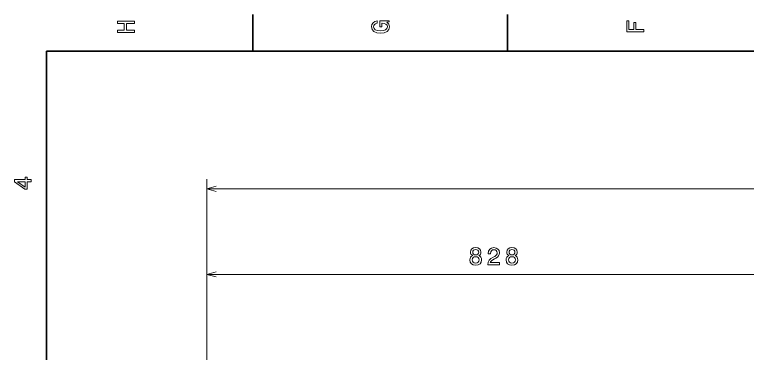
# Model space of a CAD drawing. Extents: x 0 to 420, y 0 to 297.
# Drawn here: x 3.4 to 154.4, y 224.7 to 294.5 of the extents above; entities that cross this region are included whole.
import ezdxf

# ---------------------------------------------------------------- set-up
doc = ezdxf.new("R2010")
doc.units = 0

msp = doc.modelspace()

# ---------------------------------------------------------------- linework, layer by layer
at = {"color": 7, "lineweight": 35, "ltscale": 0.1875}
for p, q in [((52.5, 287), (52.5, 294.5)), ((105, 287), (105, 294.5))]:
    msp.add_line(p, q, dxfattribs=at)
at = {"color": 7, "lineweight": 35}
for p, q in [((410, 287), (10, 287)), ((10, 287), (10, 10))]:
    msp.add_line(p, q, dxfattribs=at)
at = {"color": 7, "lineweight": 13}
for p, q in [((43.030865, 212.874069), (43.030865, 260.620422)), ((43.030865, 258.620422), (371.459412, 258.620422)), ((43.030865, 212.874069), (43.030865, 242.978455)), ((43.030865, 240.978455), (161.354431, 240.978455))]:
    msp.add_line(p, q, dxfattribs=at)
for points in [[(28.083214, 290.829987), (28.083214, 291.299011), (26.439121, 291.299011), (26.439121, 292.701019), (28.083214, 292.701019), (28.083214, 293.164978), (24.583214, 293.164978), (24.583214, 292.701019), (26.010447, 292.701019), (26.010447, 291.299011), (24.583214, 291.299011), (24.583214, 290.829987)], [(80.114197, 292.922913), (80.583214, 293.008667), (80.583214, 293.260803), (78.692001, 293.260803), (78.692001, 291.984863), (79.120674, 291.984863), (79.120674, 292.771606), (79.15094, 292.771606), (79.614914, 292.71109), (79.957855, 292.549713), (80.174713, 292.302612), (80.245316, 291.994965), (80.154541, 291.652039), (79.882202, 291.384735), (79.433357, 291.213257), (78.818085, 291.15274), (78.207855, 291.208221), (77.759003, 291.3797), (77.486671, 291.652039), (77.390854, 292.020172), (77.441284, 292.272339), (77.582497, 292.479126), (77.819527, 292.630402), (78.137245, 292.716156), (78.137245, 293.215424), (77.653099, 293.08429), (77.289986, 292.837189), (77.068085, 292.489197), (76.987396, 292.050446), (77.113472, 291.475525), (77.481628, 291.041779), (78.0616, 290.764404), (78.833214, 290.668579), (79.609871, 290.764404), (80.189842, 291.041779), (80.557999, 291.450287), (80.679039, 291.964691), (80.638687, 292.252167), (80.537827, 292.509369), (80.361313, 292.731262)], [(133.083206, 290.966156), (133.083206, 291.43515), (131.474411, 291.43515), (131.474411, 292.907776), (131.055832, 292.907776), (131.055832, 291.43515), (130.006836, 291.43515), (130.006836, 293.245697), (129.583206, 293.245697), (129.583206, 290.966156)], [(6.833213, 260.077362), (6.833213, 260.53125), (5.965778, 260.53125), (5.965778, 261.030548), (5.56232, 261.030548), (5.56232, 260.53125), (3.408862, 260.53125), (3.408862, 260.072327), (5.521974, 258.539185), (5.965778, 258.539185), (5.965778, 260.077362)], [(5.56232, 258.96283), (3.993876, 260.077362), (5.56232, 260.077362)], [(97.831261, 244.864624), (97.574059, 244.723404), (97.397545, 244.526718), (97.286598, 244.279602), (97.251282, 243.982056), (97.331993, 243.533203), (97.563972, 243.185226), (97.942223, 242.963318), (98.456627, 242.877594), (98.965988, 242.963318), (99.344231, 243.185226), (99.576218, 243.533203), (99.661949, 243.982056), (99.621613, 244.279602), (99.515709, 244.526718), (99.334137, 244.723404), (99.08197, 244.864624), (99.283699, 244.985657), (99.424919, 245.152084), (99.510651, 245.353821), (99.540924, 245.600937), (99.460213, 245.959), (99.248405, 246.24646), (98.905479, 246.43306), (98.456627, 246.503662), (98.002731, 246.43306), (97.659782, 246.24646), (97.442932, 245.959), (97.367287, 245.600937), (97.392502, 245.353821), (97.478233, 245.152084)], [(100.962082, 242.978455), (103.367706, 242.978455), (103.367706, 243.41217), (101.466408, 243.41217), (101.572311, 243.6492), (101.753883, 243.845886), (102.313683, 244.203949), (102.611214, 244.355255), (102.944069, 244.572113), (103.181114, 244.82428), (103.317268, 245.121826), (103.367706, 245.459717), (103.281975, 245.883347), (103.04493, 246.216202), (102.681824, 246.428024), (102.212814, 246.503662), (101.728668, 246.417938), (101.360504, 246.180908), (101.123474, 245.802658), (101.042786, 245.303375), (101.042786, 245.232773), (101.501717, 245.232773), (101.501717, 245.273117), (101.547096, 245.616058), (101.683273, 245.868225), (101.900124, 246.029602), (102.187599, 246.085083), (102.480095, 246.034653), (102.69696, 245.908569), (102.838165, 245.711884), (102.888596, 245.464767), (102.853302, 245.232773), (102.757477, 245.036087), (102.5961, 244.864624), (102.374191, 244.713318), (102.076637, 244.551941), (101.582405, 244.239258), (101.234421, 243.906403), (101.027649, 243.502945), (100.962082, 242.993576)], [(105.303284, 244.864624), (105.046082, 244.723404), (104.869568, 244.526718), (104.758629, 244.279602), (104.723312, 243.982056), (104.804016, 243.533203), (105.036003, 243.185226), (105.414246, 242.963318), (105.92865, 242.877594), (106.438019, 242.963318), (106.816261, 243.185226), (107.048248, 243.533203), (107.133972, 243.982056), (107.093636, 244.279602), (106.987732, 244.526718), (106.80616, 244.723404), (106.554001, 244.864624), (106.75573, 244.985657), (106.89695, 245.152084), (106.982674, 245.353821), (107.012947, 245.600937), (106.932243, 245.959), (106.720436, 246.24646), (106.377502, 246.43306), (105.92865, 246.503662), (105.474762, 246.43306), (105.131813, 246.24646), (104.914963, 245.959), (104.839317, 245.600937), (104.864532, 245.353821), (104.950256, 245.152084)], [(97.846397, 245.560577), (97.886726, 245.782486), (98.007774, 245.953949), (98.199425, 246.05986), (98.456627, 246.100204), (98.708786, 246.05986), (98.900421, 245.953949), (99.021461, 245.782486), (99.066856, 245.560577), (99.021461, 245.333633), (98.900421, 245.157135), (98.708786, 245.041138), (98.456627, 245.005829), (98.199425, 245.046173), (98.007774, 245.157135), (97.886726, 245.333633)], [(105.31842, 245.560577), (105.358757, 245.782486), (105.479797, 245.953949), (105.671448, 246.05986), (105.92865, 246.100204), (106.180817, 246.05986), (106.372444, 245.953949), (106.493492, 245.782486), (106.538879, 245.560577), (106.493492, 245.333633), (106.372444, 245.157135), (106.180817, 245.041138), (105.92865, 245.005829), (105.671448, 245.046173), (105.479797, 245.157135), (105.358757, 245.333633)], [(97.735435, 243.992142), (97.780823, 244.25943), (97.927086, 244.461166), (98.15403, 244.592285), (98.456627, 244.63768), (98.754181, 244.592285), (98.981125, 244.461166), (99.127365, 244.25943), (99.177795, 243.992142), (99.127365, 243.704681), (98.981125, 243.487823), (98.754181, 243.346603), (98.456627, 243.301224), (98.15403, 243.346603), (97.927086, 243.487823), (97.780823, 243.704681)], [(105.207458, 243.992142), (105.252853, 244.25943), (105.399109, 244.461166), (105.62606, 244.592285), (105.92865, 244.63768), (106.226204, 244.592285), (106.453156, 244.461166), (106.599396, 244.25943), (106.649826, 243.992142), (106.599396, 243.704681), (106.453156, 243.487823), (106.226204, 243.346603), (105.92865, 243.301224), (105.62606, 243.346603), (105.399109, 243.487823), (105.252853, 243.704681)]]:
    msp.add_lwpolyline(points, close=True, dxfattribs=at)
for points in [[(44.962715, 259.138062), (43.030865, 258.620422), (44.962715, 258.102783)], [(44.962715, 241.496094), (43.030865, 240.978455), (44.962715, 240.460815)]]:
    msp.add_lwpolyline(points, dxfattribs=at)

doc.saveas('drawing.dxf')
